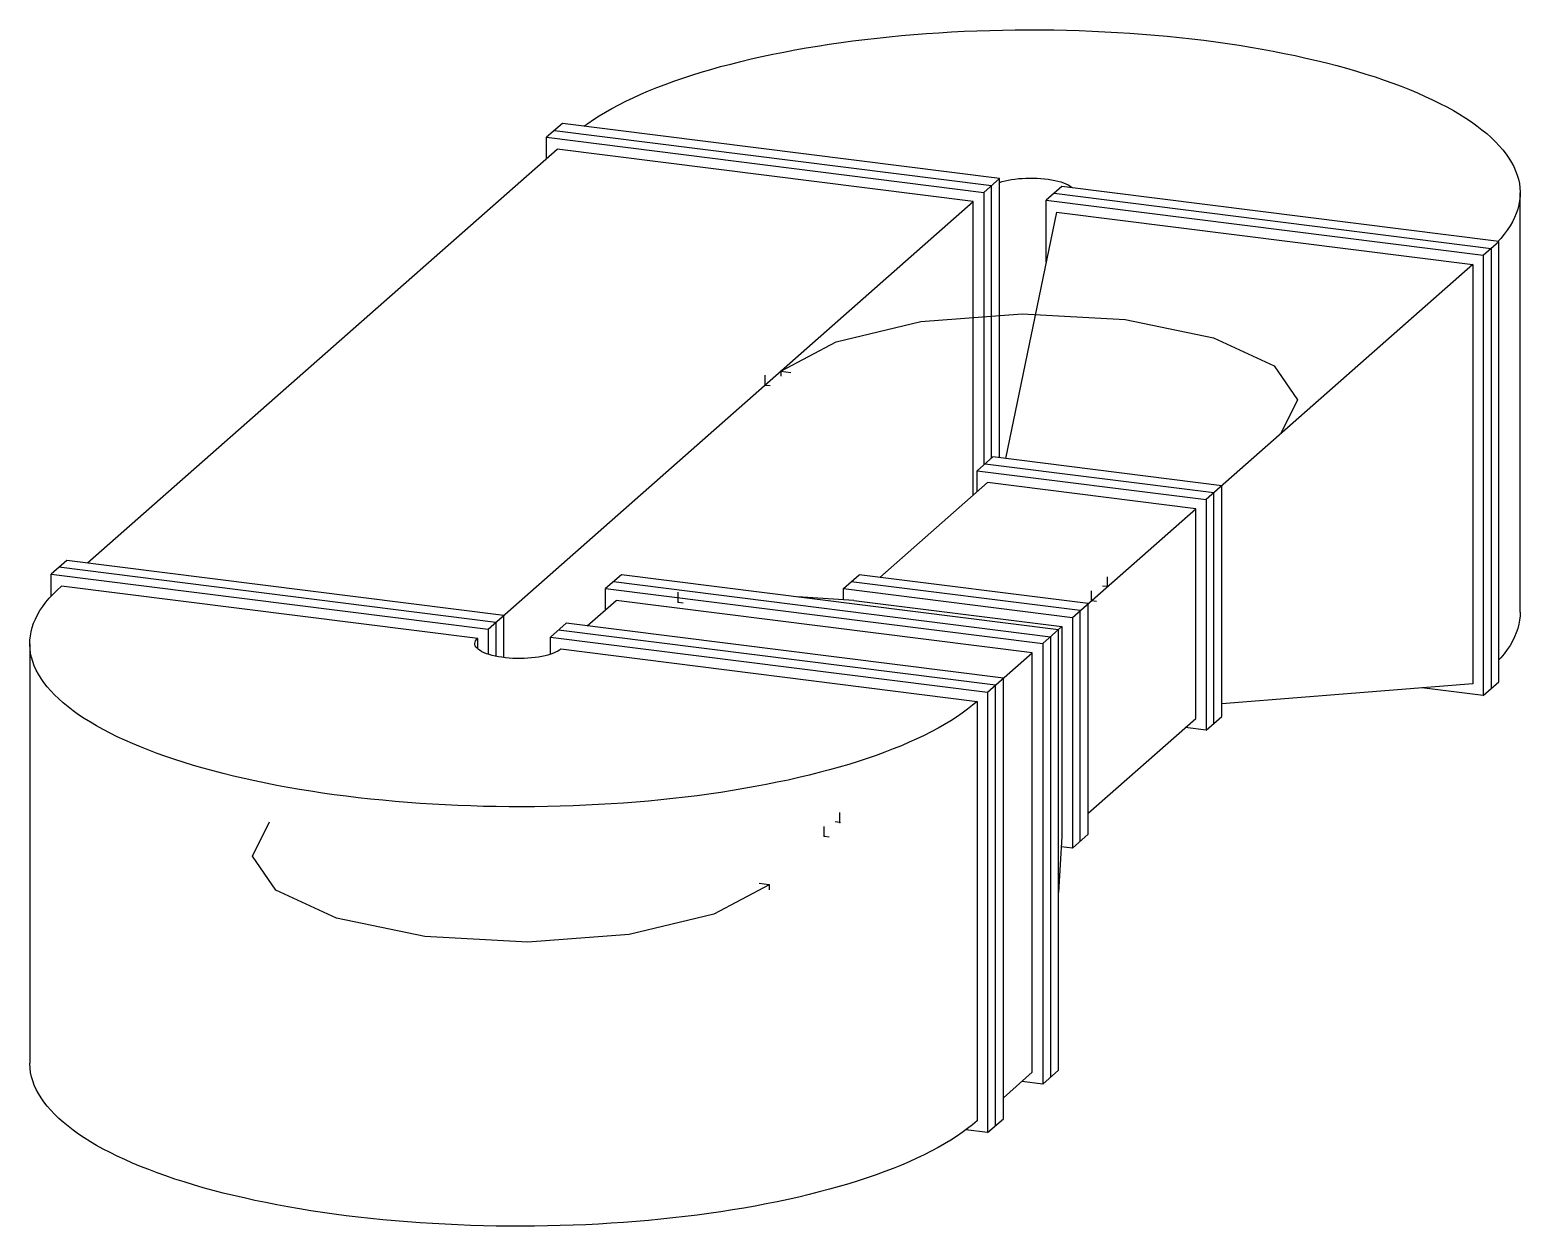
# Paper-space layout '_Dimetric' of a CAD drawing. Header units: inches. Extents: x -29.1 to 37.8, y -28.1 to 25.7.
import ezdxf

# ---------------------------------------------------------------- set-up
doc = ezdxf.new("R2010")
doc.units = ezdxf.units.IN
doc.header["$MEASUREMENT"] = 0
doc.header["$PDSIZE"] = -1

psp = doc.layouts.new('_Dimetric')

# ---------------------------------------------------------------- linework, layer by layer
at = {"color": 7, "linetype": 'Continuous', "lineweight": 25}
for p, q in [((-5.203, 21.52), (-5.91, 20.897)), ((14.44, 19.045), (-5.203, 21.52)), ((-5.91, 19.954), (-5.91, 20.897)), ((-5.91, 20.897), (13.733, 18.422)), ((-5.557, 21.209), (14.087, 18.734)), ((-26.542, 1.759), (-5.443, 20.366)), ((13.266, 18.009), (-5.443, 20.366)), ((13.733, 18.422), (14.44, 19.045)), ((14.44, 6.492), (14.44, 19.045)), ((13.733, 18.422), (13.733, 6.165)), ((14.087, 6.477), (14.087, 18.734)), ((17.247, 18.692), (16.54, 18.068)), ((16.893, 18.38), (36.537, 15.905)), ((36.89, 16.217), (17.247, 18.692)), ((37.844, -0.459), (37.844, 18.397)), ((-8.54, -1.222), (13.266, 18.009)), ((13.266, 4.81), (13.266, 18.009)), ((17.007, 17.538), (14.709, 6.458)), ((16.54, 15.284), (16.54, 18.068)), ((16.54, 18.068), (36.183, 15.593)), ((17.007, 17.538), (35.716, 15.181)), ((36.183, 15.593), (36.89, 16.217)), ((36.89, -3.582), (36.89, 16.217)), ((36.183, 15.593), (36.183, -4.206)), ((36.537, 15.905), (36.537, -3.894)), ((35.716, 15.181), (23.728, 4.609)), ((35.716, 15.181), (35.716, -3.675)), ((14.146, 6.529), (13.439, 5.905)), ((13.792, 6.217), (24.082, 4.921)), ((24.435, 5.233), (14.146, 6.529)), ((9.071, 1.11), (13.906, 5.375)), ((13.439, 4.962), (13.439, 5.905)), ((13.439, 5.905), (23.728, 4.609)), ((23.26, 4.196), (13.906, 5.375)), ((24.082, -5.45), (24.082, 4.921)), ((24.435, -5.138), (24.435, 5.233)), ((17.718, -0.692), (23.26, 4.196)), ((23.26, -5.232), (23.26, 4.196)), ((23.728, 4.609), (23.728, -5.762)), ((-27.477, 1.877), (-28.184, 1.253)), ((-8.187, -0.91), (-27.831, 1.565)), ((-7.833, -0.598), (-27.477, 1.877)), ((-28.184, 1.253), (-8.54, -1.222)), ((-28.184, 0.265), (-28.184, 1.253)), ((-9.008, -1.634), (-27.716, 0.723)), ((-2.552, 1.231), (-3.259, 0.607)), ((-2.906, 0.919), (16.738, -1.556)), ((17.091, -1.244), (-2.552, 1.231)), ((7.428, 0.605), (8.135, 1.228)), ((18.071, -0.38), (7.782, 0.916)), ((18.425, -0.068), (8.135, 1.228)), ((-4.092, -1.07), (-2.792, 0.077)), ((-3.259, -0.336), (-3.259, 0.607)), ((-3.259, 0.607), (16.384, -1.868)), ((15.917, -2.28), (-2.792, 0.077)), ((7.896, 0.074), (5.369, 0.233)), ((7.428, 0.104), (7.428, 0.605)), ((7.428, 0.605), (17.718, -0.692)), ((7.896, 0.074), (17.25, -1.104)), ((-7.833, -2.495), (-7.833, -0.598)), ((18.071, -10.751), (18.071, -0.38)), ((18.425, -10.439), (18.425, -0.068)), ((-8.54, -1.222), (-8.54, -2.345)), ((-8.187, -0.91), (-8.187, -2.438)), ((-5.734, -1.575), (-5.027, -0.952)), ((14.263, -3.738), (-5.381, -1.264)), ((14.617, -3.427), (-5.027, -0.952)), ((16.384, -1.868), (17.25, -1.104)), ((17.091, -21.043), (17.091, -1.244)), ((17.25, -1.104), (17.25, -10.532)), ((17.718, -0.692), (17.718, -11.063)), ((-29.137, -1.87), (-29.137, -20.726)), ((-9.008, -2.106), (-9.008, -1.634)), ((-5.734, -1.575), (13.909, -4.05)), ((-5.734, -2.345), (-5.734, -1.575)), ((16.384, -1.868), (16.384, -21.667)), ((16.738, -1.556), (16.738, -21.355)), ((-5.267, -2.106), (13.442, -4.463)), ((13.909, -4.05), (15.917, -2.28)), ((15.917, -21.136), (15.917, -2.28)), ((14.263, -23.537), (14.263, -3.738)), ((14.617, -23.226), (14.617, -3.427)), ((35.716, -3.675), (24.435, -4.571)), ((36.183, -4.206), (33.42, -3.857)), ((36.183, -4.206), (36.89, -3.582)), ((13.442, -4.463), (13.442, -23.319)), ((13.909, -4.05), (13.909, -23.849)), ((18.425, -9.496), (23.26, -5.232)), ((23.728, -5.762), (24.435, -5.138)), ((23.728, -5.762), (22.793, -5.644)), ((17.25, -10.532), (17.091, -13.059)), ((18.425, -10.439), (17.718, -11.063)), ((17.718, -11.063), (17.221, -11)), ((14.617, -22.283), (15.917, -21.136)), ((16.384, -21.667), (17.091, -21.043)), ((16.384, -21.667), (15.449, -21.549)), ((13.909, -23.849), (14.617, -23.226)), ((13.909, -23.849), (12.937, -23.727))]:
    psp.add_line(p, q, dxfattribs=at)
at = {"color": 7, "linetype": 'Continuous'}
for p, q in [((3.912, 9.76), (3.912, 10.202)), ((4.619, 10.383), (4.619, 10.162)), ((4.619, 10.383), (5.058, 10.328)), ((3.912, 9.76), (4.131, 9.732)), ((19.29, 0.695), (19.071, 0.723)), ((19.29, 0.695), (19.29, 1.138)), ((0, 0), (0, 0.443)), ((0, 0), (0.22, -0.028)), ((18.583, 0.072), (18.583, 0.514)), ((18.583, 0.072), (18.803, 0.044)), ((7.27, -9.906), (7.05, -9.878)), ((7.27, -9.906), (7.27, -9.463)), ((6.562, -10.53), (6.562, -10.087)), ((6.562, -10.53), (6.782, -10.557)), ((4.088, -12.712), (3.648, -12.657)), ((4.088, -12.712), (4.088, -12.934))]:
    psp.add_line(p, q, dxfattribs=at)
at = {"color": 7, "linetype": 'Continuous', "lineweight": 25, "flags": 128}
for points in [[(-4.231, 21.398), (-4.062, 21.52), (-3.81, 21.693), (-3.544, 21.863), (-3.265, 22.031), (-2.973, 22.197), (-2.669, 22.36), (-2.351, 22.52), (-2.021, 22.677), (-1.679, 22.831), (-1.325, 22.983), (-0.959, 23.131), (-0.581, 23.276), (-0.192, 23.418), (0.207, 23.556), (0.618, 23.691), (1.039, 23.822), (1.47, 23.949), (1.911, 24.073), (2.361, 24.192), (2.821, 24.308), (3.289, 24.419), (3.767, 24.527), (4.252, 24.63), (4.746, 24.729), (5.247, 24.824), (5.755, 24.914), (6.27, 25), (6.792, 25.081), (7.32, 25.158), (7.854, 25.23), (8.393, 25.297), (8.938, 25.36), (9.487, 25.418), (10.04, 25.471), (10.598, 25.519), (11.159, 25.562), (11.723, 25.601), (12.29, 25.634), (12.86, 25.663), (13.431, 25.686), (14.005, 25.705), (14.579, 25.718), (15.154, 25.727), (15.73, 25.731), (16.306, 25.729), (16.882, 25.722), (17.457, 25.711), (18.03, 25.694), (18.603, 25.673), (19.173, 25.646), (19.741, 25.615), (20.307, 25.578), (20.869, 25.537), (21.428, 25.49), (21.983, 25.439), (22.534, 25.383), (23.08, 25.323), (23.622, 25.257), (24.158, 25.187), (24.688, 25.112), (25.212, 25.032), (25.73, 24.948), (26.241, 24.86), (26.745, 24.767), (27.242, 24.67), (27.73, 24.568), (28.211, 24.462), (28.683, 24.352), (29.146, 24.238), (29.6, 24.12), (30.045, 23.998), (30.48, 23.872), (30.905, 23.743), (31.32, 23.609), (31.724, 23.473), (32.117, 23.332), (32.499, 23.189), (32.869, 23.042), (33.228, 22.891), (33.575, 22.738), (33.91, 22.582), (34.232, 22.423), (34.542, 22.261), (34.839, 22.097), (35.123, 21.93), (35.394, 21.76), (35.651, 21.588), (35.895, 21.414), (36.125, 21.238), (36.341, 21.061), (36.544, 20.881), (36.732, 20.699), (36.905, 20.516), (37.064, 20.332), (37.209, 20.146), (37.339, 19.959), (37.454, 19.771), (37.555, 19.582), (37.64, 19.392), (37.711, 19.201), (37.767, 19.01), (37.807, 18.819), (37.833, 18.627), (37.843, 18.435), (37.839, 18.243), (37.819, 18.051), (37.784, 17.86), (37.735, 17.668), (37.67, 17.478), (37.59, 17.287), (37.496, 17.098), (37.386, 16.91), (37.262, 16.722), (37.123, 16.536), (36.97, 16.351), (36.853, 16.222)], [(14.44, 18.872), (14.555, 18.907), (14.69, 18.942), (14.832, 18.972), (14.982, 18.999), (15.138, 19.021), (15.3, 19.039), (15.465, 19.052), (15.633, 19.06), (15.802, 19.064), (15.972, 19.063), (16.141, 19.057), (16.307, 19.046), (16.471, 19.03), (16.629, 19.01), (16.783, 18.986), (16.929, 18.957), (17.068, 18.925), (17.197, 18.888), (17.317, 18.848), (17.427, 18.805), (17.525, 18.759), (17.61, 18.71), (17.684, 18.659), (17.714, 18.633)], [(13.442, -4.463), (13.231, -4.641), (13.006, -4.818), (12.768, -4.993), (12.516, -5.166), (12.25, -5.336), (11.972, -5.504), (11.68, -5.669), (11.375, -5.832), (11.057, -5.992), (10.727, -6.15), (10.385, -6.304), (10.031, -6.456), (9.665, -6.604), (9.287, -6.749), (8.899, -6.89), (8.499, -7.029), (8.088, -7.163), (7.668, -7.294), (7.236, -7.422), (6.796, -7.545), (6.345, -7.665), (5.885, -7.781), (5.417, -7.892), (4.94, -8), (4.454, -8.103), (3.961, -8.202), (3.46, -8.297), (2.951, -8.387), (2.436, -8.473), (1.914, -8.554), (1.386, -8.631), (0.852, -8.703), (0.313, -8.77), (-0.231, -8.833), (-0.78, -8.891), (-1.334, -8.944), (-1.891, -8.992), (-2.452, -9.035), (-3.017, -9.074), (-3.584, -9.107), (-4.153, -9.136), (-4.725, -9.159), (-5.298, -9.178), (-5.873, -9.191), (-6.448, -9.2), (-7.024, -9.203), (-7.6, -9.202), (-8.176, -9.195), (-8.75, -9.184), (-9.324, -9.167), (-9.897, -9.145), (-10.467, -9.119), (-11.035, -9.087), (-11.6, -9.051), (-12.163, -9.009), (-12.722, -8.963), (-13.277, -8.912), (-13.828, -8.856), (-14.374, -8.795), (-14.916, -8.73), (-15.452, -8.66), (-15.982, -8.585), (-16.506, -8.505), (-17.024, -8.421), (-17.535, -8.333), (-18.039, -8.24), (-18.536, -8.142), (-19.024, -8.041), (-19.505, -7.935), (-19.977, -7.825), (-20.44, -7.711), (-20.894, -7.593), (-21.339, -7.471), (-21.774, -7.345), (-22.199, -7.215), (-22.613, -7.082), (-23.017, -6.945), (-23.41, -6.805), (-23.792, -6.661), (-24.163, -6.514), (-24.522, -6.364), (-24.869, -6.211), (-25.204, -6.055), (-25.526, -5.896), (-25.836, -5.734), (-26.133, -5.569), (-26.417, -5.402), (-26.688, -5.233), (-26.945, -5.061), (-27.189, -4.887), (-27.419, -4.711), (-27.635, -4.533), (-27.837, -4.354), (-28.025, -4.172), (-28.199, -3.989), (-28.358, -3.805), (-28.503, -3.619), (-28.633, -3.432), (-28.748, -3.244), (-28.848, -3.055), (-28.934, -2.865), (-29.005, -2.674), (-29.06, -2.483), (-29.101, -2.292), (-29.127, -2.1), (-29.137, -1.908), (-29.132, -1.716), (-29.113, -1.524), (-29.078, -1.332), (-29.028, -1.141), (-28.964, -0.95), (-28.884, -0.76), (-28.789, -0.571), (-28.68, -0.382), (-28.556, -0.195), (-28.417, -0.009), (-28.263, 0.176), (-28.095, 0.36), (-27.913, 0.542), (-27.716, 0.723)], [(37.844, -0.459), (37.839, -0.613), (37.819, -0.805), (37.784, -0.997), (37.735, -1.188), (37.67, -1.379), (37.59, -1.569), (37.496, -1.758), (37.386, -1.947), (37.262, -2.134), (37.123, -2.32), (36.97, -2.505), (36.89, -2.594)], [(-5.267, -2.106), (-5.333, -2.158), (-5.413, -2.208), (-5.505, -2.255), (-5.609, -2.3), (-5.724, -2.342), (-5.849, -2.38), (-5.983, -2.415), (-6.126, -2.445), (-6.276, -2.472), (-6.432, -2.494), (-6.593, -2.512), (-6.759, -2.525), (-6.926, -2.533), (-7.096, -2.537), (-7.266, -2.535), (-7.434, -2.529), (-7.601, -2.519), (-7.764, -2.503), (-7.923, -2.483), (-8.076, -2.459), (-8.223, -2.43), (-8.361, -2.397), (-8.491, -2.361), (-8.611, -2.321), (-8.72, -2.277), (-8.818, -2.231), (-8.904, -2.182), (-8.977, -2.131), (-9.037, -2.078), (-9.083, -2.024), (-9.115, -1.968), (-9.133, -1.912), (-9.137, -1.856), (-9.126, -1.799), (-9.101, -1.743), (-9.061, -1.688), (-9.008, -1.634)], [(13.442, -23.319), (13.231, -23.498), (13.006, -23.674), (12.768, -23.849), (12.516, -24.022), (12.25, -24.192), (11.972, -24.36), (11.68, -24.526), (11.375, -24.688), (11.057, -24.849), (10.727, -25.006), (10.385, -25.16), (10.031, -25.312), (9.665, -25.46), (9.287, -25.605), (8.899, -25.747), (8.499, -25.885), (8.088, -26.02), (7.668, -26.151), (7.236, -26.278), (6.796, -26.401), (6.345, -26.521), (5.885, -26.637), (5.417, -26.748), (4.94, -26.856), (4.454, -26.959), (3.961, -27.058), (3.46, -27.153), (2.951, -27.243), (2.436, -27.329), (1.914, -27.41), (1.386, -27.487), (0.852, -27.559), (0.313, -27.626), (-0.231, -27.689), (-0.78, -27.747), (-1.334, -27.8), (-1.891, -27.848), (-2.452, -27.891), (-3.017, -27.93), (-3.584, -27.963), (-4.153, -27.992), (-4.725, -28.015), (-5.298, -28.034), (-5.873, -28.047), (-6.448, -28.056), (-7.024, -28.059), (-7.6, -28.058), (-8.176, -28.051), (-8.75, -28.04), (-9.324, -28.023), (-9.897, -28.002), (-10.467, -27.975), (-11.035, -27.944), (-11.6, -27.907), (-12.163, -27.866), (-12.722, -27.819), (-13.277, -27.768), (-13.828, -27.712), (-14.374, -27.651), (-14.916, -27.586), (-15.452, -27.516), (-15.982, -27.441), (-16.506, -27.361), (-17.024, -27.277), (-17.535, -27.189), (-18.039, -27.096), (-18.536, -26.999), (-19.024, -26.897), (-19.505, -26.791), (-19.977, -26.681), (-20.44, -26.567), (-20.894, -26.449), (-21.339, -26.327), (-21.774, -26.201), (-22.199, -26.072), (-22.613, -25.938), (-23.017, -25.801), (-23.41, -25.661), (-23.792, -25.517), (-24.163, -25.371), (-24.522, -25.22), (-24.869, -25.067), (-25.204, -24.911), (-25.526, -24.752), (-25.836, -24.59), (-26.133, -24.426), (-26.417, -24.259), (-26.688, -24.089), (-26.945, -23.917), (-27.189, -23.743), (-27.419, -23.567), (-27.635, -23.389), (-27.837, -23.21), (-28.025, -23.028), (-28.199, -22.845), (-28.358, -22.661), (-28.503, -22.475), (-28.633, -22.288), (-28.748, -22.1), (-28.848, -21.911), (-28.934, -21.721), (-29.005, -21.53), (-29.06, -21.339), (-29.101, -21.148), (-29.127, -20.956), (-29.137, -20.764), (-29.137, -20.726)]]:
    psp.add_lwpolyline(points, dxfattribs=at)
at = {"color": 7, "linetype": 'Continuous', "flags": 128}
for points in [[(4.619, 10.383), (7.097, 11.708), (10.906, 12.615), (15.468, 12.967), (20.086, 12.711), (24.059, 11.885), (26.781, 10.615), (27.838, 9.094), (27.069, 7.555)], [(4.088, -12.712), (1.61, -14.037), (-2.2, -14.944), (-6.761, -15.296), (-11.38, -15.04), (-15.353, -14.214), (-18.075, -12.944), (-19.131, -11.423), (-18.362, -9.884)]]:
    psp.add_lwpolyline(points, dxfattribs=at)
at = {"color": 7, "linetype": 'Continuous'}
for p in [(4.619, 10.383), (3.912, 9.76), (19.29, 0.695), (0, 0), (18.583, 0.072), (7.27, -9.906), (6.562, -10.53), (4.088, -12.712)]:
    psp.add_point(p, dxfattribs=at)

doc.saveas('drawing.dxf')
